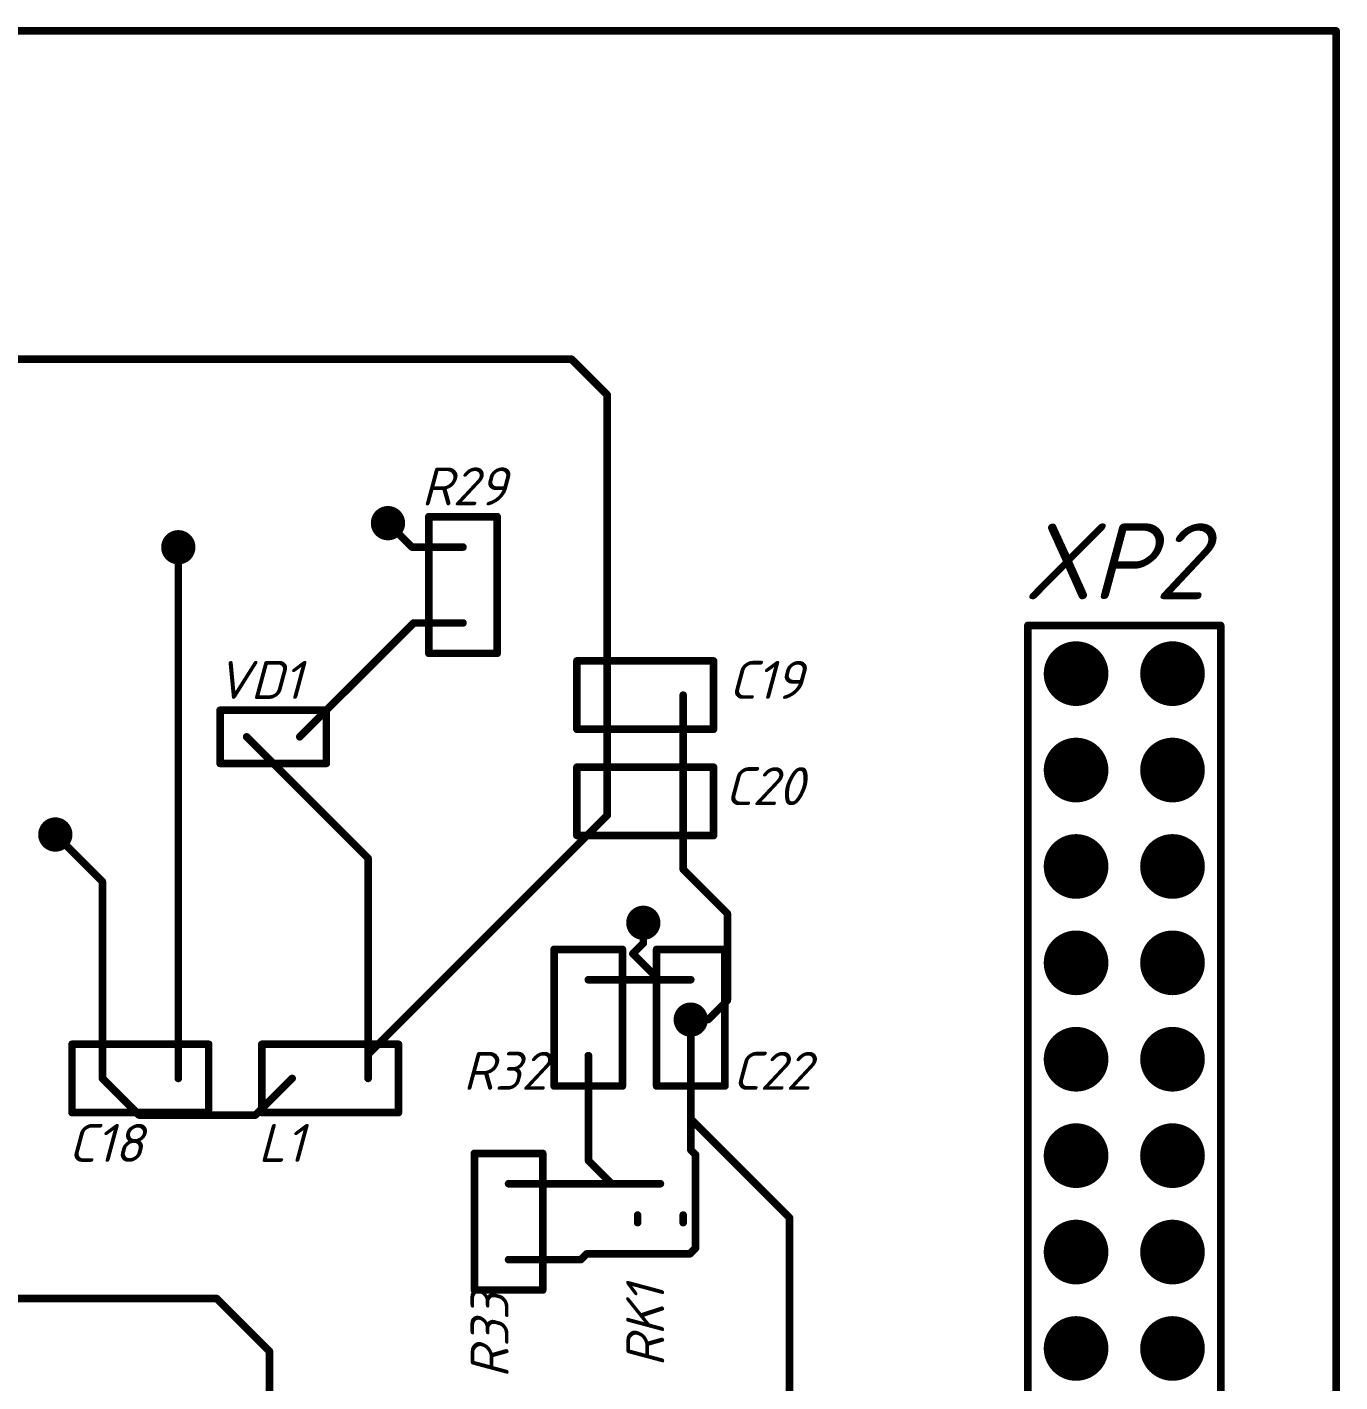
# Model space of a CAD drawing. Header units: millimetres. Extents: x -578 to 740, y 82 to 629.
# Drawn here: x 68.7 to 137.9, y 391.3 to 462.7 of the extents above; entities that cross this region are included whole.
import ezdxf

# ---------------------------------------------------------------- set-up
doc = ezdxf.new("R2010")
doc.units = ezdxf.units.MM
doc.header["$LTSCALE"] = 0.5
doc.layers.get('0').update_dxf_attribs({"lineweight": 60})
for name, color, linetype in [('BottomLayer', 5, 'Continuous'), ('BottomOverlay', 54, 'Continuous'), ('BottomSolder', 6, 'Continuous'), ('MultiLayer', 9, 'Continuous'), ('PadHoleLayer', 156, 'Continuous'), ('TopOverlay', 2, 'Continuous')]:
    doc.layers.add(name, color=color, linetype=linetype)
doc.styles.get("Standard").update_dxf_attribs({"font": 'isocpeui.ttf', "width": 0.9})

# ---------------------------------------------------------------- blocks, each defined once
blk = doc.blocks.new('CH0603LB_7')
at = {"layer": 'TopOverlay', "const_width": 0.2}
for points in [[(-1.4, 0.7), (-1.4, -0.7)], [(1.4, 0.7), (-1.4, 0.7)], [(1.4, 0.7), (1.4, -0.7)], [(1.4, -0.7), (-1.4, -0.7)]]:
    blk.add_lwpolyline(points, dxfattribs=at)
at = {"layer": 'TopOverlay', "const_width": 0.1}
for points in [[(-1.45, 0.7, 1), (-1.35, 0.7, 1)], [(-1.45, 0.7, 1), (-1.35, 0.7, 1)], [(1.35, 0.7, 1), (1.45, 0.7, 1)], [(1.35, 0.7, 1), (1.45, 0.7, 1)], [(-1.45, -0.7, 1), (-1.35, -0.7, 1)], [(-1.45, -0.7, 1), (-1.35, -0.7, 1)], [(1.35, -0.7, 1), (1.45, -0.7, 1)], [(1.35, -0.7, 1), (1.45, -0.7, 1)]]:
    blk.add_lwpolyline(points, format="xyb", close=True, dxfattribs=at)
blk = doc.blocks.new('0805__R_________9')
at = {"layer": 'TopOverlay', "const_width": 0.2}
for points in [[(-0.1, 0.6), (0.1, 0.6)], [(-0.1, -0.6), (0.1, -0.6)]]:
    blk.add_lwpolyline(points, dxfattribs=at)
at = {"layer": 'TopOverlay', "const_width": 0.1}
for points in [[(-0.15, 0.6, 1), (-0.05, 0.6, 1)], [(0.05, 0.6, 1), (0.15, 0.6, 1)], [(-0.15, -0.6, 1), (-0.05, -0.6, 1)], [(0.05, -0.6, 1), (0.15, -0.6, 1)]]:
    blk.add_lwpolyline(points, format="xyb", close=True, dxfattribs=at)
blk = doc.blocks.new('CH0805R_12')
at = {"layer": 'TopOverlay', "const_width": 0.2}
for points in [[(-1.8, 0.9), (-1.8, -0.9)], [(-1.8, 0.9), (1.8, 0.9)], [(1.8, 0.9), (1.8, -0.9)], [(-1.8, -0.9), (1.8, -0.9)]]:
    blk.add_lwpolyline(points, dxfattribs=at)
at = {"layer": 'TopOverlay', "const_width": 0.1}
for points in [[(-1.85, 0.9, 1), (-1.75, 0.9, 1)], [(-1.85, 0.9, 1), (-1.75, 0.9, 1)], [(1.75, 0.9, 1), (1.85, 0.9, 1)], [(1.75, 0.9, 1), (1.85, 0.9, 1)], [(-1.85, -0.9, 1), (-1.75, -0.9, 1)], [(-1.85, -0.9, 1), (-1.75, -0.9, 1)], [(1.75, -0.9, 1), (1.85, -0.9, 1)], [(1.75, -0.9, 1), (1.85, -0.9, 1)]]:
    blk.add_lwpolyline(points, format="xyb", close=True, dxfattribs=at)
blk = doc.blocks.new('CH0805R_13')
at = {"layer": 'TopOverlay', "const_width": 0.2}
for points in [[(-1.8, 0.9), (-1.8, -0.9)], [(-1.8, 0.9), (1.8, 0.9)], [(1.8, 0.9), (1.8, -0.9)], [(-1.8, -0.9), (1.8, -0.9)]]:
    blk.add_lwpolyline(points, dxfattribs=at)
at = {"layer": 'TopOverlay', "const_width": 0.1}
for points in [[(-1.85, 0.9, 1), (-1.75, 0.9, 1)], [(-1.85, 0.9, 1), (-1.75, 0.9, 1)], [(1.75, 0.9, 1), (1.85, 0.9, 1)], [(1.75, 0.9, 1), (1.85, 0.9, 1)], [(-1.85, -0.9, 1), (-1.75, -0.9, 1)], [(-1.85, -0.9, 1), (-1.75, -0.9, 1)], [(1.75, -0.9, 1), (1.85, -0.9, 1)], [(1.75, -0.9, 1), (1.85, -0.9, 1)]]:
    blk.add_lwpolyline(points, format="xyb", close=True, dxfattribs=at)
blk = doc.blocks.new('CH0805R_16')
at = {"layer": 'TopOverlay', "const_width": 0.2}
for points in [[(-1.8, -0.9), (-1.8, 0.9)], [(1.8, 0.9), (-1.8, 0.9)], [(1.8, -0.9), (1.8, 0.9)], [(1.8, -0.9), (-1.8, -0.9)]]:
    blk.add_lwpolyline(points, dxfattribs=at)
at = {"layer": 'TopOverlay', "const_width": 0.1}
for points in [[(-1.85, 0.9, 1), (-1.75, 0.9, 1)], [(-1.85, 0.9, 1), (-1.75, 0.9, 1)], [(1.75, 0.9, 1), (1.85, 0.9, 1)], [(1.75, 0.9, 1), (1.85, 0.9, 1)], [(-1.85, -0.9, 1), (-1.75, -0.9, 1)], [(-1.85, -0.9, 1), (-1.75, -0.9, 1)], [(1.75, -0.9, 1), (1.85, -0.9, 1)], [(1.75, -0.9, 1), (1.85, -0.9, 1)]]:
    blk.add_lwpolyline(points, format="xyb", close=True, dxfattribs=at)
blk = doc.blocks.new('CH0805L_46')
at = {"layer": 'TopOverlay', "const_width": 0.2}
for points in [[(-1.8, -0.9), (-1.8, 0.9)], [(-1.8, 0.9), (1.8, 0.9)], [(1.8, -0.9), (1.8, 0.9)], [(-1.8, -0.9), (1.8, -0.9)]]:
    blk.add_lwpolyline(points, dxfattribs=at)
at = {"layer": 'TopOverlay', "const_width": 0.1}
for points in [[(-1.85, 0.9, 1), (-1.75, 0.9, 1)], [(-1.85, 0.9, 1), (-1.75, 0.9, 1)], [(1.75, 0.9, 1), (1.85, 0.9, 1)], [(1.75, 0.9, 1), (1.85, 0.9, 1)], [(-1.85, -0.9, 1), (-1.75, -0.9, 1)], [(-1.85, -0.9, 1), (-1.75, -0.9, 1)], [(1.75, -0.9, 1), (1.85, -0.9, 1)], [(1.75, -0.9, 1), (1.85, -0.9, 1)]]:
    blk.add_lwpolyline(points, format="xyb", close=True, dxfattribs=at)
blk = doc.blocks.new('CH0805C_57')
at = {"layer": 'TopOverlay', "const_width": 0.2}
for points in [[(-1.8, -0.9), (-1.8, 0.9)], [(1.8, 0.9), (-1.8, 0.9)], [(1.8, -0.9), (1.8, 0.9)], [(1.8, -0.9), (-1.8, -0.9)]]:
    blk.add_lwpolyline(points, dxfattribs=at)
at = {"layer": 'TopOverlay', "const_width": 0.1}
for points in [[(-1.85, 0.9, 1), (-1.75, 0.9, 1)], [(-1.85, 0.9, 1), (-1.75, 0.9, 1)], [(1.75, 0.9, 1), (1.85, 0.9, 1)], [(1.75, 0.9, 1), (1.85, 0.9, 1)], [(-1.85, -0.9, 1), (-1.75, -0.9, 1)], [(-1.85, -0.9, 1), (-1.75, -0.9, 1)], [(1.75, -0.9, 1), (1.85, -0.9, 1)], [(1.75, -0.9, 1), (1.85, -0.9, 1)]]:
    blk.add_lwpolyline(points, format="xyb", close=True, dxfattribs=at)
blk = doc.blocks.new('CH0805C_59')
at = {"layer": 'TopOverlay', "const_width": 0.2}
for points in [[(-1.8, -0.9), (-1.8, 0.9)], [(-1.8, 0.9), (1.8, 0.9)], [(1.8, -0.9), (1.8, 0.9)], [(-1.8, -0.9), (1.8, -0.9)]]:
    blk.add_lwpolyline(points, dxfattribs=at)
at = {"layer": 'TopOverlay', "const_width": 0.1}
for points in [[(-1.85, 0.9, 1), (-1.75, 0.9, 1)], [(-1.85, 0.9, 1), (-1.75, 0.9, 1)], [(1.75, 0.9, 1), (1.85, 0.9, 1)], [(1.75, 0.9, 1), (1.85, 0.9, 1)], [(-1.85, -0.9, 1), (-1.75, -0.9, 1)], [(-1.85, -0.9, 1), (-1.75, -0.9, 1)], [(1.75, -0.9, 1), (1.85, -0.9, 1)], [(1.75, -0.9, 1), (1.85, -0.9, 1)]]:
    blk.add_lwpolyline(points, format="xyb", close=True, dxfattribs=at)
blk = doc.blocks.new('CH0805C_60')
at = {"layer": 'TopOverlay', "const_width": 0.2}
for points in [[(-1.8, -0.9), (-1.8, 0.9)], [(-1.8, 0.9), (1.8, 0.9)], [(1.8, -0.9), (1.8, 0.9)], [(-1.8, -0.9), (1.8, -0.9)]]:
    blk.add_lwpolyline(points, dxfattribs=at)
at = {"layer": 'TopOverlay', "const_width": 0.1}
for points in [[(-1.85, 0.9, 1), (-1.75, 0.9, 1)], [(-1.85, 0.9, 1), (-1.75, 0.9, 1)], [(1.75, 0.9, 1), (1.85, 0.9, 1)], [(1.75, 0.9, 1), (1.85, 0.9, 1)], [(-1.85, -0.9, 1), (-1.75, -0.9, 1)], [(-1.85, -0.9, 1), (-1.75, -0.9, 1)], [(1.75, -0.9, 1), (1.85, -0.9, 1)], [(1.75, -0.9, 1), (1.85, -0.9, 1)]]:
    blk.add_lwpolyline(points, format="xyb", close=True, dxfattribs=at)
blk = doc.blocks.new('CH0805C_61')
at = {"layer": 'TopOverlay', "const_width": 0.2}
for points in [[(-1.8, -0.9), (-1.8, 0.9)], [(-1.8, 0.9), (1.8, 0.9)], [(1.8, -0.9), (1.8, 0.9)], [(-1.8, -0.9), (1.8, -0.9)]]:
    blk.add_lwpolyline(points, dxfattribs=at)
at = {"layer": 'TopOverlay', "const_width": 0.1}
for points in [[(-1.85, 0.9, 1), (-1.75, 0.9, 1)], [(-1.85, 0.9, 1), (-1.75, 0.9, 1)], [(1.75, 0.9, 1), (1.85, 0.9, 1)], [(1.75, 0.9, 1), (1.85, 0.9, 1)], [(-1.85, -0.9, 1), (-1.75, -0.9, 1)], [(-1.85, -0.9, 1), (-1.75, -0.9, 1)], [(1.75, -0.9, 1), (1.85, -0.9, 1)], [(1.75, -0.9, 1), (1.85, -0.9, 1)]]:
    blk.add_lwpolyline(points, format="xyb", close=True, dxfattribs=at)
blk = doc.blocks.new('C_________B_87')
at = {"layer": 'BottomLayer', "const_width": 0.75}
for points in [[(3.335, -3.285, 1), (4.085, -3.285, 1)], [(5.875, -3.285, 1), (6.625, -3.285, 1)], [(3.335, -5.825, 1), (4.085, -5.825, 1)], [(5.875, -5.825, 1), (6.625, -5.825, 1)], [(3.335, -8.365, 1), (4.085, -8.365, 1)], [(5.875, -8.365, 1), (6.625, -8.365, 1)], [(3.335, -10.905, 1), (4.085, -10.905, 1)], [(5.875, -10.905, 1), (6.625, -10.905, 1)], [(3.335, -13.445, 1), (4.085, -13.445, 1)], [(5.875, -13.445, 1), (6.625, -13.445, 1)], [(3.335, -15.985, 1), (4.085, -15.985, 1)], [(5.875, -15.985, 1), (6.625, -15.985, 1)], [(3.335, -18.525, 1), (4.085, -18.525, 1)], [(5.875, -18.525, 1), (6.625, -18.525, 1)], [(3.335, -21.065, 1), (4.085, -21.065, 1)], [(5.875, -21.065, 1), (6.625, -21.065, 1)]]:
    blk.add_lwpolyline(points, format="xyb", close=True, dxfattribs=at)
at = {"layer": 'BottomOverlay', "const_width": 0.2}
for points in [[(2.44, 20.845), (2.44, -22.335)], [(7.52, 20.845), (7.52, -22.335)], [(7.52, -22.335), (2.44, -22.335)]]:
    blk.add_lwpolyline(points, dxfattribs=at)
at = {"layer": 'BottomOverlay', "const_width": 0.1}
for points in [[(2.39, -22.335, 1), (2.49, -22.335, 1)], [(2.39, -22.335, 1), (2.49, -22.335, 1)], [(7.47, -22.335, 1), (7.57, -22.335, 1)], [(7.47, -22.335, 1), (7.57, -22.335, 1)]]:
    blk.add_lwpolyline(points, format="xyb", close=True, dxfattribs=at)
at = {"layer": 'BottomSolder', "const_width": 0.852}
for points in [[(3.284, -3.285, 1), (4.136, -3.285, 1)], [(5.824, -3.285, 1), (6.676, -3.285, 1)], [(3.284, -5.825, 1), (4.136, -5.825, 1)], [(5.824, -5.825, 1), (6.676, -5.825, 1)], [(3.284, -8.365, 1), (4.136, -8.365, 1)], [(5.824, -8.365, 1), (6.676, -8.365, 1)], [(3.284, -10.905, 1), (4.136, -10.905, 1)], [(5.824, -10.905, 1), (6.676, -10.905, 1)], [(3.284, -13.445, 1), (4.136, -13.445, 1)], [(5.824, -13.445, 1), (6.676, -13.445, 1)], [(3.284, -15.985, 1), (4.136, -15.985, 1)], [(5.824, -15.985, 1), (6.676, -15.985, 1)], [(3.284, -18.525, 1), (4.136, -18.525, 1)], [(5.824, -18.525, 1), (6.676, -18.525, 1)], [(3.284, -21.065, 1), (4.136, -21.065, 1)], [(5.824, -21.065, 1), (6.676, -21.065, 1)]]:
    blk.add_lwpolyline(points, format="xyb", close=True, dxfattribs=at)
at = {"layer": 'MultiLayer', "const_width": 0.75}
for points in [[(3.335, -3.285, 1), (4.085, -3.285, 1)], [(5.875, -3.285, 1), (6.625, -3.285, 1)], [(3.335, -5.825, 1), (4.085, -5.825, 1)], [(5.875, -5.825, 1), (6.625, -5.825, 1)], [(3.335, -8.365, 1), (4.085, -8.365, 1)], [(5.875, -8.365, 1), (6.625, -8.365, 1)], [(3.335, -10.905, 1), (4.085, -10.905, 1)], [(5.875, -10.905, 1), (6.625, -10.905, 1)], [(3.335, -13.445, 1), (4.085, -13.445, 1)], [(5.875, -13.445, 1), (6.625, -13.445, 1)], [(3.335, -15.985, 1), (4.085, -15.985, 1)], [(5.875, -15.985, 1), (6.625, -15.985, 1)], [(3.335, -18.525, 1), (4.085, -18.525, 1)], [(5.875, -18.525, 1), (6.625, -18.525, 1)], [(3.335, -21.065, 1), (4.085, -21.065, 1)], [(5.875, -21.065, 1), (6.625, -21.065, 1)]]:
    blk.add_lwpolyline(points, format="xyb", close=True, dxfattribs=at)
at = {"layer": 'PadHoleLayer', "const_width": 0.45}
for points in [[(3.485, -3.285, 1), (3.935, -3.285, 1)], [(6.025, -3.285, 1), (6.475, -3.285, 1)], [(3.485, -5.825, 1), (3.935, -5.825, 1)], [(6.025, -5.825, 1), (6.475, -5.825, 1)], [(3.485, -8.365, 1), (3.935, -8.365, 1)], [(6.025, -8.365, 1), (6.475, -8.365, 1)], [(3.485, -10.905, 1), (3.935, -10.905, 1)], [(6.025, -10.905, 1), (6.475, -10.905, 1)], [(3.485, -13.445, 1), (3.935, -13.445, 1)], [(6.025, -13.445, 1), (6.475, -13.445, 1)], [(3.485, -15.985, 1), (3.935, -15.985, 1)], [(6.025, -15.985, 1), (6.475, -15.985, 1)], [(3.485, -18.525, 1), (3.935, -18.525, 1)], [(6.025, -18.525, 1), (6.475, -18.525, 1)], [(3.485, -21.065, 1), (3.935, -21.065, 1)], [(6.025, -21.065, 1), (6.475, -21.065, 1)]]:
    blk.add_lwpolyline(points, format="xyb", close=True, dxfattribs=at)

msp = doc.modelspace()

# ---------------------------------------------------------------- linework, layer by layer
at = {"const_width": 0.4}
for points in [[(-62.288, 462.499), (137.712, 462.499)], [(137.712, 302.499), (137.712, 462.499)], [(45.557, 445.199), (97.428, 445.199)], [(97.428, 445.199), (99.312, 443.315)], [(99.312, 427.499), (99.312, 443.315)], [(87.758, 436.559), (89.018, 435.299)], [(89.018, 435.299), (91.712, 435.299)], [(76.712, 407.299), (76.712, 435.289)], [(83.112, 425.299), (89.112, 431.299)], [(89.112, 431.299), (91.712, 431.299)], [(99.312, 421.899), (99.312, 427.499)], [(103.312, 421.899), (103.312, 427.499)], [(80.312, 425.299), (86.712, 418.899)], [(99.312, 421.167), (99.312, 421.899)], [(103.312, 418.322), (103.312, 421.899)], [(86.712, 408.567), (99.312, 421.167)], [(70.232, 420.151), (72.712, 417.671)], [(86.712, 408.567), (86.712, 418.899)], [(103.312, 418.322), (105.64, 415.994)], [(72.712, 407.299), (72.712, 417.671)], [(101.212, 414.421), (101.212, 415.499)], [(105.64, 411.413), (105.64, 415.994)], [(100.661, 413.871), (101.212, 414.421)], [(100.661, 413.871), (102.033, 412.499)], [(98.312, 412.499), (102.033, 412.499)], [(102.033, 412.499), (103.712, 412.499)], [(104.624, 410.397), (105.64, 411.413)], [(103.709, 410.397), (103.712, 410.395)], [(103.712, 410.395), (104.624, 410.397)], [(103.712, 408.499), (103.712, 410.395)], [(86.712, 407.299), (86.712, 408.567)], [(98.312, 408.499), (98.324, 408.499)], [(98.324, 402.969), (98.324, 408.499)], [(103.709, 405.165), (103.709, 408.499)], [(103.709, 408.499), (103.712, 408.499)], [(72.712, 407.299), (74.643, 405.368)], [(80.78, 405.368), (82.712, 407.299)], [(74.643, 405.368), (80.78, 405.368)], [(103.709, 403.539), (103.709, 405.165)], [(103.709, 405.165), (108.912, 399.962)], [(103.709, 403.539), (103.963, 403.285)], [(103.963, 398.357), (103.963, 403.285)], [(98.324, 402.969), (99.544, 401.749)], [(94.112, 401.749), (99.544, 401.749)], [(99.544, 401.749), (102.112, 401.749)], [(108.912, 367.499), (108.912, 399.962)], [(103.655, 398.049), (103.963, 398.357)], [(94.112, 397.749), (97.918, 397.749)], [(97.918, 397.749), (98.218, 398.049)], [(98.218, 398.049), (102.112, 398.049)], [(102.112, 398.049), (103.655, 398.049)], [(67.962, 395.699), (78.734, 395.699)], [(78.734, 395.699), (81.512, 392.922)], [(81.512, 388.499), (81.512, 392.922)]]:
    msp.add_lwpolyline(points, dxfattribs=at)
for points, const_width in [([(137.612, 462.499, 1), (137.812, 462.499, 1)], 0.2), ([(137.612, 462.499, 1), (137.812, 462.499, 1)], 0.2), ([(97.328, 445.199, 1), (97.528, 445.199, 1)], 0.2), ([(97.328, 445.199, 1), (97.528, 445.199, 1)], 0.2), ([(99.212, 443.315, 1), (99.412, 443.315, 1)], 0.2), ([(99.212, 443.315, 1), (99.412, 443.315, 1)], 0.2), ([(87.306, 436.559, 1), (88.21, 436.559, 1)], 0.903), ([(87.408, 436.559, 1), (88.108, 436.559, 1)], 0.7), ([(87.608, 436.559, 1), (87.908, 436.559, 1)], 0.3), ([(87.658, 436.559, 1), (87.858, 436.559, 1)], 0.2), ([(76.26, 435.289, 1), (77.163, 435.289, 1)], 0.903), ([(76.362, 435.289, 1), (77.062, 435.289, 1)], 0.7), ([(76.562, 435.289, 1), (76.862, 435.289, 1)], 0.3), ([(88.918, 435.299, 1), (89.118, 435.299, 1)], 0.2), ([(88.918, 435.299, 1), (89.118, 435.299, 1)], 0.2), ([(91.612, 435.299, 1), (91.812, 435.299, 1)], 0.2), ([(76.612, 435.289, 1), (76.812, 435.289, 1)], 0.2), ([(89.012, 431.299, 1), (89.212, 431.299, 1)], 0.2), ([(89.012, 431.299, 1), (89.212, 431.299, 1)], 0.2), ([(91.612, 431.299, 1), (91.812, 431.299, 1)], 0.2), ([(99.212, 427.499, 1), (99.412, 427.499, 1)], 0.2), ([(99.212, 427.499, 1), (99.412, 427.499, 1)], 0.2), ([(103.212, 427.499, 1), (103.412, 427.499, 1)], 0.2), ([(80.212, 425.299, 1), (80.412, 425.299, 1)], 0.2), ([(83.012, 425.299, 1), (83.212, 425.299, 1)], 0.2), ([(99.212, 421.899, 1), (99.412, 421.899, 1)], 0.2), ([(99.212, 421.899, 1), (99.412, 421.899, 1)], 0.2), ([(103.212, 421.899, 1), (103.412, 421.899, 1)], 0.2), ([(103.212, 421.899, 1), (103.412, 421.899, 1)], 0.2), ([(99.212, 421.167, 1), (99.412, 421.167, 1)], 0.2), ([(99.212, 421.167, 1), (99.412, 421.167, 1)], 0.2), ([(69.78, 420.151, 1), (70.684, 420.151, 1)], 0.903), ([(69.882, 420.151, 1), (70.582, 420.151, 1)], 0.7), ([(70.082, 420.151, 1), (70.382, 420.151, 1)], 0.3), ([(70.132, 420.151, 1), (70.332, 420.151, 1)], 0.2), ([(86.612, 418.899, 1), (86.812, 418.899, 1)], 0.2), ([(86.612, 418.899, 1), (86.812, 418.899, 1)], 0.2), ([(103.212, 418.322, 1), (103.412, 418.322, 1)], 0.2), ([(103.212, 418.322, 1), (103.412, 418.322, 1)], 0.2), ([(72.612, 417.671, 1), (72.812, 417.671, 1)], 0.2), ([(72.612, 417.671, 1), (72.812, 417.671, 1)], 0.2), ([(100.76, 415.499, 1), (101.663, 415.499, 1)], 0.903), ([(100.862, 415.499, 1), (101.562, 415.499, 1)], 0.7), ([(101.062, 415.499, 1), (101.362, 415.499, 1)], 0.3), ([(101.112, 415.499, 1), (101.312, 415.499, 1)], 0.2), ([(105.54, 415.994, 1), (105.74, 415.994, 1)], 0.2), ([(105.54, 415.994, 1), (105.74, 415.994, 1)], 0.2), ([(101.112, 414.421, 1), (101.312, 414.421, 1)], 0.2), ([(101.112, 414.421, 1), (101.312, 414.421, 1)], 0.2), ([(100.561, 413.871, 1), (100.761, 413.871, 1)], 0.2), ([(100.561, 413.871, 1), (100.761, 413.871, 1)], 0.2), ([(98.212, 412.499, 1), (98.412, 412.499, 1)], 0.2), ([(101.933, 412.499, 1), (102.133, 412.499, 1)], 0.2), ([(101.933, 412.499, 1), (102.133, 412.499, 1)], 0.2), ([(101.933, 412.499, 1), (102.133, 412.499, 1)], 0.2), ([(103.612, 412.499, 1), (103.812, 412.499, 1)], 0.2), ([(103.258, 410.397, 1), (104.161, 410.397, 1)], 0.903), ([(105.54, 411.413, 1), (105.74, 411.413, 1)], 0.2), ([(105.54, 411.413, 1), (105.74, 411.413, 1)], 0.2), ([(103.359, 410.397, 1), (104.059, 410.397, 1)], 0.7), ([(103.559, 410.397, 1), (103.859, 410.397, 1)], 0.3), ([(103.609, 410.397, 1), (103.809, 410.397, 1)], 0.2), ([(103.612, 410.395, 1), (103.812, 410.395, 1)], 0.2), ([(103.612, 410.395, 1), (103.812, 410.395, 1)], 0.2), ([(103.612, 410.395, 1), (103.812, 410.395, 1)], 0.2), ([(104.524, 410.397, 1), (104.724, 410.397, 1)], 0.2), ([(104.524, 410.397, 1), (104.724, 410.397, 1)], 0.2), ([(86.612, 408.567, 1), (86.812, 408.567, 1)], 0.2), ([(86.612, 408.567, 1), (86.812, 408.567, 1)], 0.2), ([(86.612, 408.567, 1), (86.812, 408.567, 1)], 0.2), ([(98.212, 408.499, 1), (98.412, 408.499, 1)], 0.2), ([(98.224, 408.499, 1), (98.424, 408.499, 1)], 0.2), ([(98.224, 408.499, 1), (98.424, 408.499, 1)], 0.2), ([(103.609, 408.499, 1), (103.809, 408.499, 1)], 0.2), ([(103.609, 408.499, 1), (103.809, 408.499, 1)], 0.2), ([(103.612, 408.499, 1), (103.812, 408.499, 1)], 0.2), ([(103.612, 408.499, 1), (103.812, 408.499, 1)], 0.2), ([(72.612, 407.299, 1), (72.812, 407.299, 1)], 0.2), ([(72.612, 407.299, 1), (72.812, 407.299, 1)], 0.2), ([(76.612, 407.299, 1), (76.812, 407.299, 1)], 0.2), ([(82.612, 407.299, 1), (82.812, 407.299, 1)], 0.2), ([(86.612, 407.299, 1), (86.812, 407.299, 1)], 0.2), ([(74.543, 405.368, 1), (74.743, 405.368, 1)], 0.2), ([(74.543, 405.368, 1), (74.743, 405.368, 1)], 0.2), ([(80.68, 405.368, 1), (80.88, 405.368, 1)], 0.2), ([(80.68, 405.368, 1), (80.88, 405.368, 1)], 0.2), ([(103.609, 405.165, 1), (103.809, 405.165, 1)], 0.2), ([(103.609, 405.165, 1), (103.809, 405.165, 1)], 0.2), ([(103.609, 405.165, 1), (103.809, 405.165, 1)], 0.2), ([(103.609, 403.539, 1), (103.809, 403.539, 1)], 0.2), ([(103.609, 403.539, 1), (103.809, 403.539, 1)], 0.2), ([(103.863, 403.285, 1), (104.063, 403.285, 1)], 0.2), ([(103.863, 403.285, 1), (104.063, 403.285, 1)], 0.2), ([(98.224, 402.969, 1), (98.424, 402.969, 1)], 0.2), ([(98.224, 402.969, 1), (98.424, 402.969, 1)], 0.2), ([(94.012, 401.749, 1), (94.212, 401.749, 1)], 0.2), ([(99.444, 401.749, 1), (99.644, 401.749, 1)], 0.2), ([(99.444, 401.749, 1), (99.644, 401.749, 1)], 0.2), ([(99.444, 401.749, 1), (99.644, 401.749, 1)], 0.2), ([(102.012, 401.749, 1), (102.212, 401.749, 1)], 0.2), ([(108.812, 399.962, 1), (109.012, 399.962, 1)], 0.2), ([(108.812, 399.962, 1), (109.012, 399.962, 1)], 0.2), ([(103.863, 398.357, 1), (104.063, 398.357, 1)], 0.2), ([(103.863, 398.357, 1), (104.063, 398.357, 1)], 0.2), ([(94.012, 397.749, 1), (94.212, 397.749, 1)], 0.2), ([(97.818, 397.749, 1), (98.018, 397.749, 1)], 0.2), ([(97.818, 397.749, 1), (98.018, 397.749, 1)], 0.2), ([(98.118, 398.049, 1), (98.318, 398.049, 1)], 0.2), ([(98.118, 398.049, 1), (98.318, 398.049, 1)], 0.2), ([(102.012, 398.049, 1), (102.212, 398.049, 1)], 0.2), ([(102.012, 398.049, 1), (102.212, 398.049, 1)], 0.2), ([(103.555, 398.049, 1), (103.755, 398.049, 1)], 0.2), ([(103.555, 398.049, 1), (103.755, 398.049, 1)], 0.2), ([(78.634, 395.699, 1), (78.834, 395.699, 1)], 0.2), ([(78.634, 395.699, 1), (78.834, 395.699, 1)], 0.2), ([(81.412, 392.922, 1), (81.612, 392.922, 1)], 0.2), ([(81.412, 392.922, 1), (81.612, 392.922, 1)], 0.2)]:
    msp.add_lwpolyline(points, format="xyb", close=True, dxfattribs=dict(const_width=const_width))

# ---------------------------------------------------------------- block references
at = {"xscale": 2, "yscale": 2, "zscale": 2}
for name, p, rotation in [('CH0805R_16', (91.712, 433.299), 270), ('C_________B_87', (136.512, 386.499), 180), ('CH0603LB_7', (81.712, 425.299), 180), ('CH0805R_13', (98.312, 410.499), 90), ('CH0805C_57', (103.712, 410.499), 270), ('CH0805R_12', (94.112, 399.749), 90), ('0805__R_________9', (102.112, 399.899), 90)]:
    msp.add_blockref(name, p, dxfattribs=dict(at, rotation=rotation))
for name, p in [('CH0805C_60', (101.312, 427.499)), ('CH0805C_59', (101.312, 421.899)), ('CH0805C_61', (74.712, 407.299)), ('CH0805L_46', (84.712, 407.299))]:
    msp.add_blockref(name, p, dxfattribs=at)

# ---------------------------------------------------------------- texts
for s, height, p in [('R29', 2, (89.512, 437.499)), ('XP2', 4, (121.221, 432.547)), ('VD1', 2, (78.712, 427.299)), ('C19', 2, (105.712, 427.299)), ('C20', 2, (105.512, 421.699)), ('R32', 2, (91.712, 406.699)), ('C22', 2, (105.912, 406.699)), ('C18', 2, (70.912, 402.899)), ('L1', 2, (80.912, 402.899))]:
    msp.add_text(s, height=height).set_placement(p)
for s, p in [('R33', (94.112, 391.499)), ('RK1', (102.312, 392.099))]:
    msp.add_text(s, height=2, rotation=90).set_placement(p)

doc.saveas('drawing.dxf')
